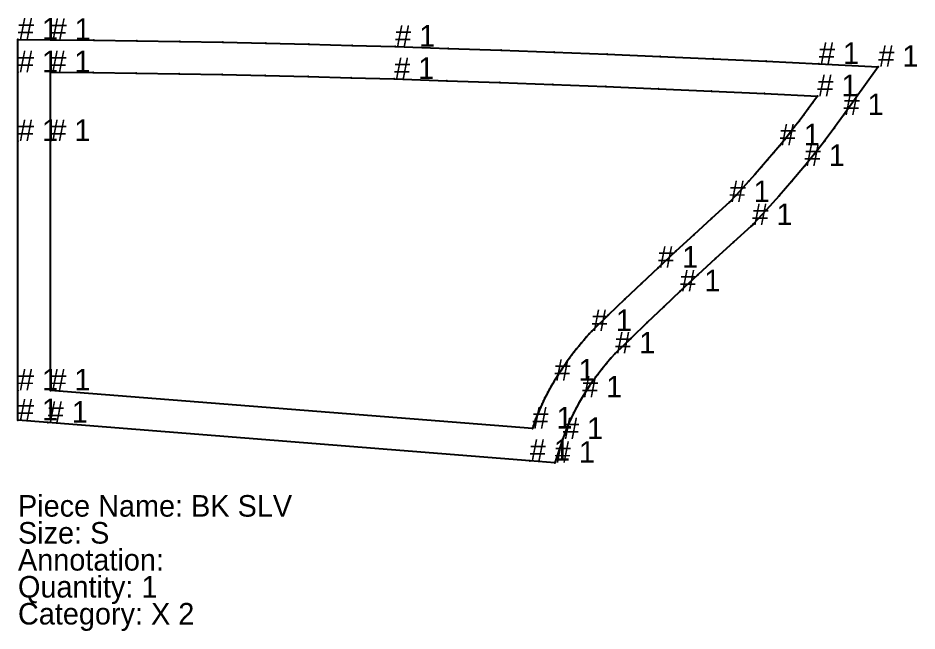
# Model space of a CAD drawing. Extents: x 0 to 5390, y -290 to 286.
# Drawn here: x 3073.2 to 3406.6, y -140.9 to 86.5 of the extents above; entities that cross this region are included whole.
import ezdxf

# ---------------------------------------------------------------- set-up
doc = ezdxf.new("R2010")
doc.units = 0

# ---------------------------------------------------------------- blocks, each defined once
blk = doc.blocks.new('BK_SLVS')
at = {"layer": '1'}
blk.add_lwpolyline([(319.11, 68.37), (306.23, 50.45), (302.88, 45.8), (302.81, 45.7), (302.74, 45.61), (299.3, 41.02), (299.23, 40.92), (299.16, 40.83), (295.63, 36.31), (295.56, 36.21), (295.48, 36.12), (291.87, 31.67), (291.8, 31.59), (291.73, 31.5), (287.08, 25.99), (282.34, 20.55), (277.52, 15.18), (272.74, 10.03), (272.38, 9.66), (272, 9.3), (265.35, 3.28), (258.75, -2.75), (252.18, -8.81), (245.64, -14.9), (239.49, -20.68), (233.37, -26.5), (227.28, -32.34), (221.5, -37.96), (219.94, -39.69), (218.26, -41.65), (216.62, -43.66), (215.04, -45.71), (213.5, -47.8), (212.02, -49.93), (210.59, -52.09), (209.22, -54.27), (208.15, -56.09), (207.14, -57.93), (206.18, -59.79), (205.27, -61.69), (204.42, -63.61), (203.63, -65.55), (202.89, -67.51), (202.15, -69.67), (199.14, -78.48), (189.85, -77.74), (11.05, -63.61), (0, -62.74), (0, -51.65), (0, 40.85), (0, 66.36), (0, 78.48), (12.11, 78.36), (28.09, 78.21), (44.06, 78.01), (60.03, 77.77), (76, 77.48), (91.97, 77.14), (107.94, 76.76), (123.91, 76.33), (139.86, 75.85), (159.54, 75.21), (179.19, 74.53), (198.85, 73.8), (218.51, 73.02), (238.16, 72.19), (257.81, 71.32), (277.46, 70.41), (297.08, 69.45)], close=True, dxfattribs=at)
at = {"layer": '14'}
blk.add_lwpolyline([(296.49, 57.46), (294.83, 55.12), (293.14, 52.8), (291.43, 50.5), (289.7, 48.21), (287.95, 45.94), (286.17, 43.69), (284.37, 41.45), (282.55, 39.24), (280.3, 36.54), (278.03, 33.87), (275.73, 31.21), (273.42, 28.57), (271.08, 25.95), (268.72, 23.34), (266.34, 20.76), (263.95, 18.2), (257.28, 12.16), (250.63, 6.09), (244.02, -0.01), (237.44, -6.14), (231.25, -11.96), (225.08, -17.82), (218.95, -23.71), (212.85, -29.63), (211.88, -30.69), (210.92, -31.77), (209.97, -32.86), (209.04, -33.97), (208.13, -35.08), (207.22, -36.21), (206.33, -37.34), (205.46, -38.49), (204.59, -39.65), (203.75, -40.81), (202.91, -41.99), (202.1, -43.18), (201.29, -44.38), (200.5, -45.59), (199.73, -46.81), (198.97, -48.03), (198.34, -49.08), (197.73, -50.14), (197.13, -51.21), (196.54, -52.28), (195.98, -53.37), (195.42, -54.46), (194.89, -55.56), (194.37, -56.67), (193.87, -57.78), (193.38, -58.91), (192.91, -60.04), (192.45, -61.17), (192.01, -62.31), (191.59, -63.46), (191.19, -64.62), (190.8, -65.78), (12, -51.65), (12, 40.85), (12, 66.36), (27.94, 66.21), (43.88, 66.01), (59.81, 65.77), (75.75, 65.48), (91.69, 65.14), (107.62, 64.76), (123.55, 64.33), (139.49, 63.86), (159.12, 63.22), (178.75, 62.53), (198.38, 61.81), (218, 61.03), (237.63, 60.21), (257.25, 59.34), (276.87, 58.42)], close=True, dxfattribs=at)
at = {"layer": '2'}
for p in [(0, 78.48), (319.11, 68.37), (319.11, 68.37), (12, 66.36), (296.49, 57.46), (296.49, 57.46), (12, -51.65), (0, -62.74), (190.8, -65.78), (199.14, -78.48)]:
    blk.add_point(p, dxfattribs=at)
at = {"layer": '3'}
for p in [(12.11, 78.36), (28.09, 78.21), (44.06, 78.01), (60.03, 77.77), (76, 77.48), (91.97, 77.14), (107.94, 76.76), (123.91, 76.33), (139.86, 75.85), (159.54, 75.21), (179.19, 74.53), (198.85, 73.8), (218.51, 73.02), (238.16, 72.19), (257.81, 71.32), (277.46, 70.41), (297.08, 69.45), (0, 66.36), (27.94, 66.21), (43.88, 66.01), (59.81, 65.77), (75.75, 65.48), (91.69, 65.14), (107.62, 64.76), (123.55, 64.33), (139.49, 63.86), (159.12, 63.22), (178.75, 62.53), (198.38, 61.81), (218, 61.03), (237.63, 60.21), (257.25, 59.34), (276.87, 58.42), (294.83, 55.12), (291.43, 50.5), (293.14, 52.8), (306.23, 50.45), (289.7, 48.21), (286.17, 43.69), (287.95, 45.94), (302.74, 45.61), (302.81, 45.7), (302.88, 45.8), (0, 40.85), (12, 40.85), (284.37, 41.45), (299.16, 40.83), (299.23, 40.92), (299.3, 41.02), (282.55, 39.24), (278.03, 33.87), (280.3, 36.54), (295.48, 36.12), (295.56, 36.21), (295.63, 36.31), (275.73, 31.21), (291.73, 31.5), (291.8, 31.59), (291.87, 31.67), (273.42, 28.57), (271.08, 25.95), (287.08, 25.99), (266.34, 20.76), (268.72, 23.34), (282.34, 20.55), (263.95, 18.2), (277.52, 15.18), (257.28, 12.16), (272.74, 10.03), (272, 9.3), (272.38, 9.66), (250.63, 6.09), (265.35, 3.28), (244.02, -0.01), (258.75, -2.75), (237.44, -6.14), (252.18, -8.81), (231.25, -11.96), (245.64, -14.9), (225.08, -17.82), (239.49, -20.68), (218.95, -23.71), (233.37, -26.5), (212.85, -29.63), (209.97, -32.86), (210.92, -31.77), (211.88, -30.69), (227.28, -32.34), (207.22, -36.21), (208.13, -35.08), (209.04, -33.97), (204.59, -39.65), (205.46, -38.49), (206.33, -37.34), (219.94, -39.69), (221.5, -37.96), (202.1, -43.18), (202.91, -41.99), (203.75, -40.81), (218.26, -41.65), (200.5, -45.59), (201.29, -44.38), (215.04, -45.71), (216.62, -43.66), (198.34, -49.08), (198.97, -48.03), (199.73, -46.81), (212.02, -49.93), (213.5, -47.8), (0, -51.65), (196.54, -52.28), (197.13, -51.21), (197.73, -50.14), (210.59, -52.09), (194.37, -56.67), (194.89, -55.56), (195.42, -54.46), (195.98, -53.37), (208.15, -56.09), (209.22, -54.27), (193.38, -58.91), (193.87, -57.78), (206.18, -59.79), (207.14, -57.93), (192.01, -62.31), (192.45, -61.17), (192.91, -60.04), (205.27, -61.69), (11.05, -63.61), (191.19, -64.62), (191.59, -63.46), (203.63, -65.55), (204.42, -63.61), (202.15, -69.67), (202.89, -67.51), (189.85, -77.74)]:
    blk.add_point(p, dxfattribs=at)
at = {"layer": '4'}
blk.add_point((0, 40.85, 10), dxfattribs=at)
at = {"layer": '1'}
for s, p in [('# 1', (0, 78.48)), ('# 1', (12.11, 78.36)), ('# 1', (139.86, 75.85)), ('# 1', (297.08, 69.45)), ('# 1', (0, 66.36)), ('# 1', (319.11, 68.37)), ('# 1', (319.11, 68.37)), ('# 1', (306.23, 50.45)), ('# 1', (0, 40.85)), ('# 1', (291.8, 31.59)), ('# 1', (272.38, 9.66)), ('# 1', (245.64, -14.9)), ('# 1', (221.5, -37.96)), ('# 1', (0, -51.65)), ('# 1', (209.22, -54.27)), ('# 1', (0, -62.74)), ('# 1', (11.05, -63.61)), ('# 1', (202.15, -69.67)), ('# 1', (189.85, -77.74)), ('# 1', (199.14, -78.48)), ('Piece Name: BK SLV', (0, -98.48)), ('Size: S', (0, -108.48)), ('Annotation: ', (0, -118.48)), ('Quantity: 1', (0, -128.48)), ('Category: X 2', (0, -138.48))]:
    blk.add_text(s, height=8, dxfattribs=at).set_placement(p)
at = {"layer": '14'}
for p in [(12, 66.36), (139.49, 63.86), (296.49, 57.46), (296.49, 57.46), (12, 40.85), (282.55, 39.24), (263.95, 18.2), (237.44, -6.14), (212.85, -29.63), (198.97, -48.03), (12, -51.65), (190.8, -65.78)]:
    blk.add_text('# 1', height=8, dxfattribs=at).set_placement(p)
at = {"layer": '4'}
blk.add_text('# 1', height=8, dxfattribs=at).set_placement((0, 40.85))

msp = doc.modelspace()

# ---------------------------------------------------------------- block references
at = {"layer": '1'}
msp.add_blockref('BK_SLVS', (3073.19, 0), dxfattribs=at)

doc.saveas('drawing.dxf')
